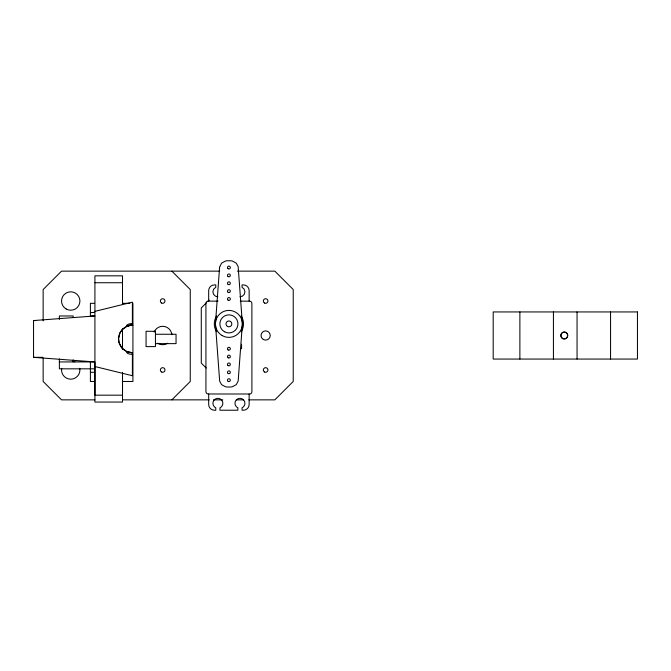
<?xml version="1.0" encoding="UTF-8"?>
<svg xmlns="http://www.w3.org/2000/svg" width="671" height="671" viewBox="0 0 671 671"><rect width="100%" height="100%" fill="white"/><g stroke="black" fill="none" stroke-linecap="round" stroke-linejoin="round"><path stroke-width="1.01" d="M90.4 316.326L90.4 303.317L94.552 303.317M122.508 372.321L122.508 395.169L94.921 395.169L94.921 361.937L33.55 357.333L33.55 320.562L94.921 315.966M94.921 366.534L132.388 375.726L132.388 352.736A13.789 13.789 0 0 1 122.508 348.568C117.576 343.72 117.299 335.148 121.904 329.989M118.616 338.218L119.866 333.177M120.008 332.875L122.508 329.327A13.789 13.789 0 0 1 132.388 325.158L132.388 302.168L94.921 311.361M122.114 329.755L127.087 326.215M206.232 302.965L201.283 307.914L201.283 363.086L206.232 368.035M207.649 301.547L209.067 300.138M171.868 399.857L190.254 381.472L190.254 289.528L171.868 271.143M126.785 326.349L126.802 326.341A5.662 2.214 0 0 1 132.699 323.581M126.819 326.332L128.329 325.77M127.146 326.19L132.388 325.158L130.979 325.225M128.513 325.712L130.761 325.25M219.669 271.143L61.531 271.143L43.145 289.528L43.145 320.872M237.366 271.143L274.842 271.143L293.227 289.528L293.227 381.472L274.842 399.857L248.815 399.857M94.921 282.726L122.508 282.726M218.025 301.136L208.278 301.136A2.323 2.323 0 0 0 205.922 303.435L205.938 391.705A2.323 2.323 0 0 0 208.278 393.986L249.545 394.003A2.323 2.323 0 0 0 251.902 391.705L251.893 303.435A2.323 2.323 0 0 0 249.545 301.153L240.26 301.136M122.558 303.317L129.813 303.317M90.4 312.518L94.552 312.518M90.4 315.974L94.552 315.974M33.55 320.562L35.638 320.562M128.782 325.167L132.925 325.167M155.446 334.259L176.045 334.259L176.045 343.636L155.446 343.636M33.55 357.333L42.952 357.333M59.375 361.929L94.552 361.929M94.552 368.824L59.375 368.824L59.375 358.859M90.4 372.279L94.552 372.279M94.552 381.472L90.4 381.472L90.4 361.929M122.558 381.472L132.925 381.472L132.925 303.317M94.846 399.857L61.531 399.857L43.145 381.472L43.145 358.482M122.944 399.857L209.26 399.857M213.428 399.857L222.797 399.857M236.326 399.857L243.615 399.857M127.951 352.007L132.388 352.736L127.205 351.73M127.775 351.948L127.087 351.679M126.836 351.57L122.097 348.132M126.785 351.554L126.802 351.554A5.662 2.214 0 0 0 132.699 354.313M121.887 347.888L119.144 342.806M119.052 342.47L118.599 339.316M610.56 311.94L610.56 359.06M577.052 311.94L577.052 359.06M553.424 311.94L553.424 359.06M519.882 311.94L519.882 359.06M249.142 301.136L249.142 290.652A5.745 5.745 0 0 0 243.397 284.907L242.046 284.907L242.046 287.305A4.974 4.974 0 0 1 239.95 296.8M249.142 394.003L249.142 404.479A5.745 5.745 0 0 1 243.397 410.224L242.046 410.224L242.046 407.825A4.974 4.974 0 0 0 243.85 400.226A4.974 4.974 0 0 0 236.041 400.226A4.974 4.974 0 0 0 237.844 407.825L237.844 410.224L219.979 410.224L219.979 407.825A4.974 4.974 0 0 0 221.782 400.226A4.974 4.974 0 0 0 213.974 400.226A4.974 4.974 0 0 0 215.777 407.825L215.777 410.224L214.435 410.224A5.745 5.745 0 0 1 208.681 404.479L208.681 394.003M241.552 344.24L241.552 348.828M208.681 301.136L208.681 290.652A5.745 5.745 0 0 1 214.435 284.907L215.777 284.907L215.777 287.305A4.974 4.974 0 0 0 217.882 296.8M122.508 304.592L122.508 275.831L94.921 275.831L94.921 402.063L122.508 402.063L122.508 373.311M122.508 328.496L122.508 349.398M73.164 317.467L73.164 315.974L59.375 315.974L59.375 319.371M73.164 359.882L73.164 361.929M171.659 334.443A2.298 2.298 0 0 1 172.078 333.873M241.141 315.898A14.611 14.611 0 0 1 241.141 331.885M216.616 331.793A14.611 14.611 0 0 1 216.616 315.991M167.7 343.2A9.193 9.193 0 0 1 157.643 343.2M154.12 332.111A9.193 9.193 0 0 1 171.826 334.678M79.765 368.304A9.193 9.193 0 0 1 70.732 379.174A9.193 9.193 0 0 1 61.69 368.304M72.401 360.939A9.193 9.193 0 0 1 74.951 361.812M219.593 267.234L215.433 323.892L219.669 381.145L221.573 384.651L225.515 386.764A9.411 9.411 0 0 0 227.67 387.008L230.161 387.008A9.411 9.411 0 0 0 232.309 386.764L236.251 384.651L238.155 381.145L242.39 323.892L238.155 266.639L236.251 263.133L232.309 261.019A9.411 9.411 0 0 0 230.161 260.776L227.67 260.776A9.411 9.411 0 0 0 225.515 261.019L221.573 263.133L219.593 267.234M637.45 311.94L493.193 311.94L493.193 359.06L637.45 359.06L637.45 311.94M155.446 331.289L146.068 331.289L146.068 346.605L155.446 346.605L155.446 331.289M263.342 339.484A4.596 4.596 0 0 0 270.245 335.5A4.596 4.596 0 0 0 263.342 331.516A4.596 4.596 0 0 0 263.342 339.484M264.491 303.015A2.298 2.298 0 0 0 267.939 301.019A2.298 2.298 0 0 0 264.491 299.031A2.298 2.298 0 0 0 264.491 303.015M264.491 371.969A2.298 2.298 0 0 0 267.939 369.981A2.298 2.298 0 0 0 264.491 367.985A2.298 2.298 0 0 0 264.491 371.969M222.168 335.567A13.479 13.479 0 0 0 242.39 323.892A13.479 13.479 0 0 0 222.168 312.216A13.479 13.479 0 0 0 222.168 335.567M227.452 326.416A2.919 2.919 0 0 0 231.83 323.892A2.919 2.919 0 0 0 227.452 321.367A2.919 2.919 0 0 0 227.452 326.416M224.399 331.717A9.033 9.033 0 0 0 237.945 323.892A9.033 9.033 0 0 0 224.399 316.066A9.033 9.033 0 0 0 224.399 331.717M228.09 300.147A1.426 1.426 0 0 0 230.329 299.107A1.426 1.426 0 0 0 228.316 297.689A1.426 1.426 0 0 0 228.09 300.147M228.09 292.279A1.426 1.426 0 0 0 230.329 291.248A1.426 1.426 0 0 0 228.316 289.822A1.426 1.426 0 0 0 228.09 292.279M228.199 284.487A1.426 1.426 0 0 0 230.338 283.254A1.426 1.426 0 0 0 228.199 282.021A1.426 1.426 0 0 0 228.199 284.487M228.09 268.702A1.426 1.426 0 0 0 230.329 267.662A1.426 1.426 0 0 0 228.316 266.244A1.426 1.426 0 0 0 228.09 268.702M228.09 276.561A1.426 1.426 0 0 0 230.329 275.521A1.426 1.426 0 0 0 228.316 274.103A1.426 1.426 0 0 0 228.09 276.561M228.199 357.811A1.426 1.426 0 0 0 230.338 356.578A1.426 1.426 0 0 0 228.199 355.345A1.426 1.426 0 0 0 228.199 357.811M228.199 349.952A1.426 1.426 0 0 0 230.338 348.719A1.426 1.426 0 0 0 228.199 347.486A1.426 1.426 0 0 0 228.199 349.952M228.09 365.603A1.426 1.426 0 0 0 230.329 364.571A1.426 1.426 0 0 0 228.316 363.145A1.426 1.426 0 0 0 228.09 365.603M228.199 373.537A1.426 1.426 0 0 0 230.338 372.304A1.426 1.426 0 0 0 228.199 371.063A1.426 1.426 0 0 0 228.199 373.537M228.199 381.396A1.426 1.426 0 0 0 230.338 380.163A1.426 1.426 0 0 0 228.199 378.93A1.426 1.426 0 0 0 228.199 381.396M66.135 308.987A9.193 9.193 0 0 0 79.924 301.019A9.193 9.193 0 0 0 66.135 293.059A9.193 9.193 0 0 0 66.135 308.987M161.526 303.015A2.298 2.298 0 0 0 164.974 301.019A2.298 2.298 0 0 0 161.526 299.031A2.298 2.298 0 0 0 161.526 303.015M161.526 371.969A2.298 2.298 0 0 0 164.974 369.981A2.298 2.298 0 0 0 161.526 367.985A2.298 2.298 0 0 0 161.526 371.969M567.205 337.228A3.422 3.389 -90 0 0 564.311 332.078A3.422 3.389 -90 0 0 561.342 337.186A3.422 3.389 -90 0 0 567.205 337.228M562.323 338.318A3.447 3.447 0 0 0 567.741 335.81A3.447 3.447 0 0 0 562.86 332.371A3.447 3.447 0 0 0 562.323 338.318"/></g></svg>
